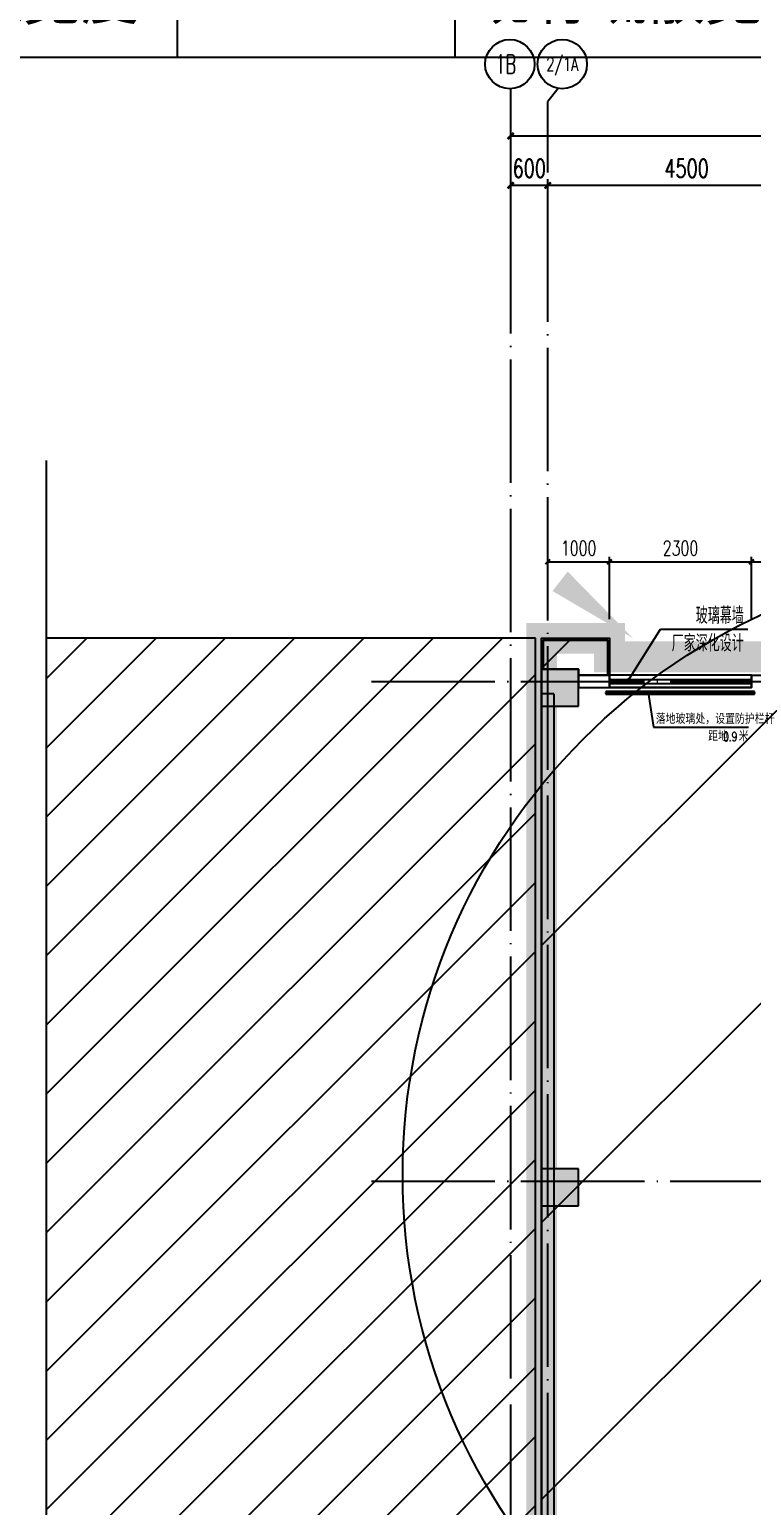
# Model space of a CAD drawing. Extents: x -821772 to -21949, y 506164 to 1049594.
# Drawn here: x -92251 to -80554, y 818464 to 842387 of the extents above; entities that cross this region are included whole.
import ezdxf
from ezdxf.enums import TextEntityAlignment as Align
from ezdxf.xclip import XClip

# ---------------------------------------------------------------- set-up
doc = ezdxf.new("R2010")
doc.units = 0
doc.header["$LTSCALE"] = 1000
doc.header["$MEASUREMENT"] = 0
doc.header["$XCLIPFRAME"] = 2
doc.linetypes.add('10平面20250807_t3$0$DOTE', pattern=[2.42, 2, -0.2, 0.02, -0.2])
doc.linetypes.add('DASH', pattern=[0.35, 0.25, -0.1])
doc.layers.get('Defpoints').update_dxf_attribs({"color": 210})
doc.layers.add('1-防火分区线', color=201, linetype='DASH', lineweight=50)
for name, color, linetype in [('10平面20250807_t3$0$A-AXIS-D', 8, 'Continuous'), ('10平面20250807_t3$0$A-AXIS-DOTE', 8, '10平面20250807_t3$0$DOTE'), ('10平面20250807_t3$0$A-AXIS-DP', 8, 'Continuous'), ('10平面20250807_t3$0$A-AXIS-SYMB', 8, 'Continuous'), ('10平面20250807_t3$0$A-CURTAIN', 8, 'Continuous'), ('10平面20250807_t3$0$A-HATCH-2', 8, 'Continuous'), ('10平面20250807_t3$0$A-HRAIL', 8, 'Continuous'), ('10平面20250807_t3$0$A-LIN-V', 8, 'Continuous'), ('10平面20250807_t3$0$A-WINDOW', 8, 'Continuous'), ('10平面20250807_t3$0$AS-COLN', 8, 'Continuous'), ('10平面20250807_t3$0$AS-WALL', 8, 'Continuous'), ('10平面20250807_t3$0$AS-结构边线层', 8, 'Continuous'), ('10平面20250807_t3$0$DIM_SYMB', 8, 'Continuous'), ('10平面20250807_t3$0$PUB_HATCH', 8, 'Continuous'), ('10平面20250807_t3$0$PUB_TEXT', 8, 'Continuous'), ('10平面20250807_t3$0$SB_ZF消火栓', 10, 'Continuous'), ('10平面20250807_t3$0$建-窗', 8, 'Continuous'), ('DIM_SYMB', 3, 'Continuous'), ('PUB_HATCH', 8, 'Continuous'), ('SPACE', 7, 'Continuous')]:
    doc.layers.add(name, color=color, linetype=linetype)
doc.styles.add('10平面20250807_t3$0$_TCH_AXIS', font='COMPLEX', dxfattribs={"bigfont": 'GBCBIG'})
doc.styles.add('10平面20250807_t3$0$_TCH_DIM', font='SIMPLEX', dxfattribs={"bigfont": 'GBCBIG'})
doc.styles.add('10平面20250807_t3$0$_TCH_DIM_T3', font='SIMPLEX', dxfattribs={"width": 0.705882, "bigfont": 'GBCBIG'})
doc.styles.add('分区$0$黑体', font='')
doc.styles.get('分区$0$黑体').set_extended_font_data('SimHei')
doc.dimstyles.new('10平面20250807_t3$0$_TCH_ARCH&&100', dxfattribs={"dimtxt": 297.5, "dimasz": 100, "dimexe": 100, "dimexo": 100, "dimgap": 126.25, "dimtad": 1, "dimdec": 0, "dimzin": 0, "dimdsep": 46, "dimtxsty": '10平面20250807_t3$0$_TCH_DIM_T3', "dimblk": '10平面20250807_t3$0$_ArchTick', "dimcen": 0.09, "dimclrt": 7, "dimazin": 2, "dimtfac": 1, "dimtdec": 0, "dimtix": 1, "dimtmove": 2, "dimatfit": 3, "dimfxl": 0, "dimtolj": 1, "dimtzin": 0, "dimarcsym": 0})
doc.dimstyles.new('10平面20250807_t3$0$_TCH_ARCH&&80', dxfattribs={"dimtxt": 238, "dimasz": 80, "dimexe": 80, "dimexo": 80, "dimgap": 101, "dimtad": 1, "dimdec": 0, "dimzin": 0, "dimdsep": 46, "dimtxsty": '10平面20250807_t3$0$_TCH_DIM_T3', "dimblk": '10平面20250807_t3$0$_ArchTick', "dimcen": 0.09, "dimclrt": 7, "dimazin": 2, "dimtfac": 1, "dimtdec": 0, "dimtix": 1, "dimtmove": 2, "dimatfit": 3, "dimfxl": 0, "dimtolj": 1, "dimtzin": 0, "dimarcsym": 0})

# ---------------------------------------------------------------- blocks, each defined once
blk = doc.blocks.new('121342115423wertwert')
for p, q in [((2764085, 1921579), (2764085, 1931579)), ((2770585, 1921579), (2770585, 1931579)), ((2775085, 1921579), (2775085, 1931579)), ((2781585, 1931579), (2781585, 1921579)), ((2785585, 1931579), (2785585, 1921579))]:
    blk.add_line(p, q)
for points in [[(2785585, 1931579), (2764085, 1931579)], [(2785585, 1929579), (2764085, 1929579)], [(2785585, 1927579), (2764085, 1927579)], [(2785585, 1925579), (2764085, 1925579)], [(2785585, 1923579), (2764085, 1923579)], [(2785585, 1921579), (2764085, 1921579)]]:
    blk.add_lwpolyline(points)
at = {"style": '分区$0$黑体'}
for s, height, p in [('防火分区说明：', 686.6, (2764153, 1931970)), ('防火分区编号：', 686.6, (2764248, 1930053)), ('防火分区性质：', 686.6, (2775298, 1930053)), ('2', 344, (2774808, 1928647)), ('2', 344, (2781186, 1928647)), ('防火分区面积', 686.6, (2764350, 1927988)), ('应≤', 686.6, (2775484, 1927988)), ('m', 1144, (2774075, 1927827)), ('m', 1144, (2780452, 1927827)), ('疏散人员密度', 686.6, (2764350, 1926264)), ('本建筑总层数', 686.6, (2775400, 1926234)), ('层', 687, (2784454, 1926176)), ('m', 1144, (2784513, 1924241)), ('预估疏散人数', 686.6, (2764366, 1924299)), ('人', 687, (2773967, 1924284)), ('百人疏散宽度', 686.6, (2775339, 1924299)), ('需要疏散宽度', 686.6, (2764336, 1922197)), ('m', 1144, (2774164, 1922234)), ('现有疏散宽度', 686.6, (2775384, 1922197)), ('m', 1144, (2784513, 1922149))]:
    blk.add_text(s, height=height, dxfattribs=at).set_placement(p)
at = {"layer": 'SPACE', "color": 4, "style": '分区$0$黑体'}
blk.add_text('1.0', height=686.6, dxfattribs=at).set_placement((2782528, 1924165))
blk = doc.blocks.new('10平面20250807_t3$0$_ArchTick')
at = {"color": 0, "linetype": 'ByBlock', "const_width": 0.4}
blk.add_lwpolyline([(-0.5, -0.5), (0.5, 0.5)], dxfattribs=at)
blk = doc.blocks.new('*D10075')
at = {"layer": '10平面20250807_t3$0$A-AXIS-D', "color": 0, "lineweight": -2}
for p, q in [((136282, 34628), (136282, 35142)), ((136282, 35042), (136882, 35042)), ((136882, 34628), (136882, 35142))]:
    blk.add_line(p, q, dxfattribs=at)
at = {"layer": 'Defpoints', "color": 0}
for p in [(136882, 35042), (136282, 34528), (136882, 34528)]:
    blk.add_point(p, dxfattribs=at)
at = {"layer": '10平面20250807_t3$0$A-AXIS-D', "color": 0, "lineweight": -2, "xscale": 100, "yscale": 100, "zscale": 100, "rotation": 180}
blk.add_blockref('10平面20250807_t3$0$_ArchTick', (136282, 35042), dxfattribs=at)
at = {"layer": '10平面20250807_t3$0$A-AXIS-D', "color": 0, "lineweight": -2, "xscale": 100, "yscale": 100, "zscale": 100}
blk.add_blockref('10平面20250807_t3$0$_ArchTick', (136882, 35042), dxfattribs=at)
at = {"layer": '10平面20250807_t3$0$A-AXIS-D', "color": 7, "insert": (136582, 35317), "char_height": 297.5, "attachment_point": 5, "style": '10平面20250807_t3$0$_TCH_DIM_T3'}
blk.add_mtext('\\A1;600', dxfattribs=at)
blk = doc.blocks.new('*D10076')
at = {"layer": '10平面20250807_t3$0$A-AXIS-D', "color": 0, "lineweight": -2}
for p, q in [((136882, 34628), (136882, 35142)), ((136882, 35042), (141382, 35042)), ((141382, 34628), (141382, 35142))]:
    blk.add_line(p, q, dxfattribs=at)
at = {"layer": 'Defpoints', "color": 0}
for p in [(141382, 35042), (136882, 34528), (141382, 34528)]:
    blk.add_point(p, dxfattribs=at)
at = {"layer": '10平面20250807_t3$0$A-AXIS-D', "color": 0, "lineweight": -2, "xscale": 100, "yscale": 100, "zscale": 100, "rotation": 180}
blk.add_blockref('10平面20250807_t3$0$_ArchTick', (136882, 35042), dxfattribs=at)
at = {"layer": '10平面20250807_t3$0$A-AXIS-D', "color": 0, "lineweight": -2, "xscale": 100, "yscale": 100, "zscale": 100}
blk.add_blockref('10平面20250807_t3$0$_ArchTick', (141382, 35042), dxfattribs=at)
at = {"layer": '10平面20250807_t3$0$A-AXIS-D', "color": 7, "insert": (139132, 35317), "char_height": 297.5, "attachment_point": 5, "style": '10平面20250807_t3$0$_TCH_DIM_T3'}
blk.add_mtext('\\A1;4500', dxfattribs=at)
blk = doc.blocks.new('*D10079')
at = {"layer": '10平面20250807_t3$0$A-AXIS-D', "color": 0, "lineweight": -2}
for p, q in [((136282, 34728), (136282, 35942)), ((152682, 34728), (152682, 35942)), ((136282, 35842), (152682, 35842))]:
    blk.add_line(p, q, dxfattribs=at)
at = {"layer": 'Defpoints', "color": 0}
for p in [(152682, 35842), (136282, 34628), (152682, 34628)]:
    blk.add_point(p, dxfattribs=at)
at = {"layer": '10平面20250807_t3$0$A-AXIS-D', "color": 0, "lineweight": -2, "xscale": 100, "yscale": 100, "zscale": 100, "rotation": 180}
blk.add_blockref('10平面20250807_t3$0$_ArchTick', (136282, 35842), dxfattribs=at)
at = {"layer": '10平面20250807_t3$0$A-AXIS-D', "color": 0, "lineweight": -2, "xscale": 100, "yscale": 100, "zscale": 100}
blk.add_blockref('10平面20250807_t3$0$_ArchTick', (152682, 35842), dxfattribs=at)
at = {"layer": '10平面20250807_t3$0$A-AXIS-D', "color": 7, "insert": (144482, 36117), "char_height": 297.5, "attachment_point": 5, "style": '10平面20250807_t3$0$_TCH_DIM_T3'}
blk.add_mtext('\\A1;16400', dxfattribs=at)
blk = doc.blocks.new('10平面20250807_t3$0$43243')
at = {"layer": '10平面20250807_t3$0$AS-结构边线层'}
blk.add_lwpolyline([(-83954, 741420), (-83954, 832020), (-83354, 832020), (-83354, 831920), (-82854, 831920), (-82854, 831720), (-80554, 831720), (-80554, 831920), (-80254, 831920), (-80254, 832220), (-68354, 832220), (-68354, 821020), (-70554, 821020), (-70554, 818320), (-68354, 818320), (-68354, 782920), (-70554, 782920), (-70554, 774520)], dxfattribs=at)
blk = doc.blocks.new('10平面20250807_t3$0$A$C5D961328')
at = {"layer": '10平面20250807_t3$0$SB_ZF消火栓'}
blk.add_hatch(color=256, dxfattribs=at).paths.add_polyline_path([(0, 40), (700, 40), (700, 240)])
at = {"layer": '10平面20250807_t3$0$A-LIN-V', "ltscale": 500}
blk.add_circle((350, 40), 10001, dxfattribs=at)
at = {"layer": '10平面20250807_t3$0$SB_ZF消火栓'}
for p, q in [((700, 240), (0, 240)), ((0, 240), (0, 40)), ((700, 240), (0, 40)), ((700, 240), (700, 40)), ((0, 40), (700, 40))]:
    blk.add_line(p, q, dxfattribs=at)
at = {"layer": '10平面20250807_t3$0$SB_ZF消火栓', "color": 1}
blk.add_circle((140, 140), 32.5, dxfattribs=at)
blk = doc.blocks.new('10平面20250807_t3$0$234243242332')
at = {"layer": '10平面20250807_t3$0$SB_ZF消火栓'}
blk.add_blockref('10平面20250807_t3$0$A$C5D961328', (-76554, 823780), dxfattribs=at)
blk = doc.blocks.new('10平面20250807_t3$0$w4324323333')
at = {"layer": '10平面20250807_t3$0$AS-COLN'}
for p, q in [((-83354, 832020), (-83954, 832020)), ((-83954, 832020), (-83954, 831420)), ((-83354, 831420), (-83354, 832020)), ((-83954, 831420), (-83354, 831420)), ((-83354, 823920), (-83954, 823920)), ((-83954, 823920), (-83954, 823320)), ((-83354, 823320), (-83354, 823920)), ((-83954, 823320), (-83354, 823320))]:
    blk.add_line(p, q, dxfattribs=at)
blk = doc.blocks.new('*D11805')
at = {"layer": '10平面20250807_t3$0$A-AXIS-DP', "color": 0, "lineweight": -2}
for p, q in [((-83854, 832830), (-83854, 833840)), ((-83854, 833760), (-82854, 833760)), ((-82854, 832830), (-82854, 833840))]:
    blk.add_line(p, q, dxfattribs=at)
at = {"layer": 'Defpoints', "color": 0}
for p in [(-82854, 833760), (-83854, 832750), (-82854, 832750)]:
    blk.add_point(p, dxfattribs=at)
at = {"layer": '10平面20250807_t3$0$A-AXIS-DP', "color": 0, "lineweight": -2, "xscale": 80, "yscale": 80, "zscale": 80, "rotation": 180}
blk.add_blockref('10平面20250807_t3$0$_ArchTick', (-83854, 833760), dxfattribs=at)
at = {"layer": '10平面20250807_t3$0$A-AXIS-DP', "color": 0, "lineweight": -2, "xscale": 80, "yscale": 80, "zscale": 80}
blk.add_blockref('10平面20250807_t3$0$_ArchTick', (-82854, 833760), dxfattribs=at)
at = {"layer": '10平面20250807_t3$0$A-AXIS-DP', "color": 7, "insert": (-83354, 833980), "char_height": 238, "attachment_point": 5, "style": '10平面20250807_t3$0$_TCH_DIM_T3'}
blk.add_mtext('\\A1;1000', dxfattribs=at)
blk = doc.blocks.new('*D11806')
at = {"layer": '10平面20250807_t3$0$A-AXIS-DP', "color": 0, "lineweight": -2}
for p, q in [((-82854, 832830), (-82854, 833840)), ((-82854, 833760), (-80554, 833760)), ((-80554, 832830), (-80554, 833840))]:
    blk.add_line(p, q, dxfattribs=at)
at = {"layer": 'Defpoints', "color": 0}
for p in [(-80554, 833760), (-82854, 832750), (-80554, 832750)]:
    blk.add_point(p, dxfattribs=at)
at = {"layer": '10平面20250807_t3$0$A-AXIS-DP', "color": 0, "lineweight": -2, "xscale": 80, "yscale": 80, "zscale": 80, "rotation": 180}
blk.add_blockref('10平面20250807_t3$0$_ArchTick', (-82854, 833760), dxfattribs=at)
at = {"layer": '10平面20250807_t3$0$A-AXIS-DP', "color": 0, "lineweight": -2, "xscale": 80, "yscale": 80, "zscale": 80}
blk.add_blockref('10平面20250807_t3$0$_ArchTick', (-80554, 833760), dxfattribs=at)
at = {"layer": '10平面20250807_t3$0$A-AXIS-DP', "color": 7, "insert": (-81704, 833980), "char_height": 238, "attachment_point": 5, "style": '10平面20250807_t3$0$_TCH_DIM_T3'}
blk.add_mtext('\\A1;2300', dxfattribs=at)
blk = doc.blocks.new('*D11807')
at = {"layer": '10平面20250807_t3$0$A-AXIS-DP', "color": 0, "lineweight": -2}
for p, q in [((-80554, 832830), (-80554, 833840)), ((-80554, 833760), (-79354, 833760)), ((-79354, 832830), (-79354, 833840))]:
    blk.add_line(p, q, dxfattribs=at)
at = {"layer": 'Defpoints', "color": 0}
for p in [(-79354, 833760), (-80554, 832750), (-79354, 832750)]:
    blk.add_point(p, dxfattribs=at)
at = {"layer": '10平面20250807_t3$0$A-AXIS-DP', "color": 0, "lineweight": -2, "xscale": 80, "yscale": 80, "zscale": 80, "rotation": 180}
blk.add_blockref('10平面20250807_t3$0$_ArchTick', (-80554, 833760), dxfattribs=at)
at = {"layer": '10平面20250807_t3$0$A-AXIS-DP', "color": 0, "lineweight": -2, "xscale": 80, "yscale": 80, "zscale": 80}
blk.add_blockref('10平面20250807_t3$0$_ArchTick', (-79354, 833760), dxfattribs=at)
at = {"layer": '10平面20250807_t3$0$A-AXIS-DP', "color": 7, "insert": (-79954, 833980), "char_height": 238, "attachment_point": 5, "style": '10平面20250807_t3$0$_TCH_DIM_T3'}
blk.add_mtext('\\A1;1200', dxfattribs=at)
blk = doc.blocks.new('10平面20250807_t3$0$WINDOW2DLIB$DYNSTYLE$00000005')
at = {"color": 0}
for points in [[(-0.5, 0.5), (-0.5, -0.5)], [(-0.5, 0.5), (0.5, 0.5)], [(0.5, -0.5), (0.5, 0.5)], [(0.5, 0.167), (-0.5, 0.167)], [(0.5, -0.167), (-0.5, -0.167)], [(-0.5, -0.5), (0.5, -0.5)]]:
    blk.add_lwpolyline(points, dxfattribs=at)
blk = doc.blocks.new('10平面20250807_t3$0$99平面图例外参$0$$LinePat$圆环')
for points in [[(0, 150), (300, 150)], [(0, 0), (300, 0)], [(0, -150), (300, -150)]]:
    blk.add_lwpolyline(points)
at = {"color": 0}
blk.add_circle((150, 0), 150, dxfattribs=at)
blk = doc.blocks.new('10平面20250807_t3$0$dote')
at = {"layer": '10平面20250807_t3$0$A-AXIS-D'}
for centre in [(136267.3, 37006.1), (137117.3, 37006.1)]:
    blk.add_circle(centre, 400, dxfattribs=at)
at = {"layer": '10平面20250807_t3$0$A-AXIS-DOTE'}
for p, q in [((136282.2, -69000), (136282.2, 36606.4)), ((137051.7, 36611.6), (136882.2, 36400)), ((136882.2, -68810), (136882.2, 36400)), ((134026.4, 27000), (158590, 27000)), ((134026.4, 18900), (158590, 18900))]:
    blk.add_line(p, q, dxfattribs=at)
at = {"layer": '10平面20250807_t3$0$PUB_TEXT', "style": '10平面20250807_t3$0$_TCH_AXIS'}
for s, height, width, p, p2 in [('1B ', 307.25, 0.551724, (136033.2, 36852.5), (136501.4, 36852.5)), ('2/1A', 219.77, 0.65625, (136859.8, 36896.2), (137374.8, 36896.2))]:
    blk.add_text(s, height=height, dxfattribs=dict(at, width=width)).set_placement(p, p2, align=Align.FIT)
at = {"layer": '10平面20250807_t3$0$A-AXIS-D'}
for base, p1, p2, picture, middle in [((152682.2, 35841.7), (136282.2, 34628.1), (152682.2, 34628.1), '*D10079', (144482.2, 36116.7)), ((136882.2, 35041.7), (136282.2, 34528.1), (136882.2, 34528.1), '*D10075', (136582.2, 35316.7)), ((141382.2, 35041.7), (136882.2, 34528.1), (141382.2, 34528.1), '*D10076', (139132.2, 35316.7))]:
    dim = blk.add_linear_dim(base=base, p1=p1, p2=p2, angle=0, dimstyle='10平面20250807_t3$0$_TCH_ARCH&&100', override={"dimgap": 0}, dxfattribs=at)
    dim.commit()
    dim.dimension.update_dxf_attribs({"geometry": picture, "text_midpoint": middle, "dimtype": 129})
blk = doc.blocks.new('10平面20250807_t3')
at = {"layer": '10平面20250807_t3$0$A-HATCH-2'}
h = blk.add_hatch(dxfattribs=at)
h.set_pattern_fill('ANSI31', color=256, scale=500)
h.set_pattern_definition([(45, (0, 0), (-561.266, 561.266), [])])
h.paths.add_polyline_path([(-84054.2, 832520), (-91980, 832520), (-91980, 741120), (-84054.2, 741120)])
at = {"layer": '10平面20250807_t3$0$A-WINDOW'}
h = blk.add_hatch(dxfattribs=at)
h.set_pattern_fill('ANSI31', color=256, scale=100)
h.set_pattern_definition([(45, (0, 0), (-112.253202, 112.253202), [])])
edge = h.paths.add_edge_path()
edge.add_line((-91980, 835400), (-91980, 787330))
edge.add_line((-91980, 787330), (-91812, 787268.9))
edge.add_line((-91812, 787268.9), (-92148, 787209.6))
edge.add_line((-92148, 787209.6), (-91980, 787150))
edge.add_line((-91980, 787150), (-91980, 739080))
at = {"layer": '10平面20250807_t3$0$PUB_HATCH'}
for points in [[(-83954.2, 831420), (-83354.2, 831420), (-83354.2, 832020), (-83954.2, 832020)], [(-83954.2, 823320), (-83354.2, 823320), (-83354.2, 823920), (-83954.2, 823920)]]:
    blk.add_hatch(color=256, dxfattribs=at).paths.add_polyline_path(points)
at = {"layer": '10平面20250807_t3$0$A-AXIS-SYMB'}
for p, q in [((-82540, 831850), (-82025.8, 832670)), ((-82025.8, 832670), (-80615.8, 832670))]:
    blk.add_line(p, q, dxfattribs=at)
blk.add_lwpolyline([(-91980, 835400), (-91980, 787330), (-91812, 787268.9), (-92148, 787209.6), (-91980, 787150), (-91980, 739080)], dxfattribs=at)
at = {"layer": '10平面20250807_t3$0$A-AXIS-SYMB', "const_width": 32}
blk.add_lwpolyline([(-82548.5, 831836.4, 1), (-82531.5, 831863.6, 1)], format="xyb", close=True, dxfattribs=at)
at = {"layer": '10平面20250807_t3$0$A-CURTAIN'}
for points in [[(-83954.2, 832020), (-83954.2, 832520), (-82854.2, 832520), (-82854.2, 831920)], [(-83924.2, 832020), (-83924.2, 832490), (-82884.2, 832490), (-82884.2, 831920)]]:
    blk.add_lwpolyline(points, dxfattribs=at)
at = {"layer": '10平面20250807_t3$0$A-HATCH-2'}
blk.add_lwpolyline([(-84054.2, 832520), (-91980, 832520), (-91980, 741120), (-84054.2, 741120)], close=True, dxfattribs=at)
at = {"layer": '10平面20250807_t3$0$AS-WALL'}
for p, q in [((-82854.2, 831920), (-83354.2, 831920)), ((-83354.2, 831920), (-83354.2, 831720)), ((-82854.2, 831720), (-82854.2, 831920)), ((-83954.2, 831620), (-83954.2, 815420)), ((-83754.2, 831620), (-83954.2, 831620)), ((-83754.2, 831620), (-83754.2, 815520)), ((-83354.2, 831720), (-82854.2, 831720))]:
    blk.add_line(p, q, dxfattribs=at)
at = {"layer": '10平面20250807_t3$0$DIM_SYMB'}
for p, q in [((-82228.8, 831639.5), (-82140, 831080)), ((-82140, 831080), (-80603.4, 831080))]:
    blk.add_line(p, q, dxfattribs=at)
at = {"layer": '10平面20250807_t3$0$DIM_SYMB', "const_width": 20}
blk.add_lwpolyline([(-82230.4, 831649.4, 1), (-82227.3, 831629.6, 1)], format="xyb", close=True, dxfattribs=at)
at = {"layer": '10平面20250807_t3$0$A-HRAIL', "xscale": 0.1672916666666656, "yscale": 0.1666666666666667, "zscale": 0.1666666666666667, "rotation": 180}
for p in [(-82863, 831635), (-82812.8, 831635), (-82762.6, 831635), (-82712.4, 831635), (-82662.2, 831635), (-82612.1, 831635), (-82561.9, 831635), (-82511.7, 831635), (-82461.5, 831635), (-82411.3, 831635), (-82361.1, 831635), (-82310.9, 831635), (-82260.7, 831635), (-82210.6, 831635), (-82160.4, 831635), (-82110.2, 831635), (-82060, 831635), (-82009.8, 831635), (-81959.6, 831635), (-81909.4, 831635), (-81859.2, 831635), (-81809.1, 831635), (-81758.9, 831635), (-81708.7, 831635), (-81658.5, 831635), (-81608.3, 831635), (-81558.1, 831635), (-81507.9, 831635), (-81457.7, 831635), (-81407.6, 831635), (-81357.4, 831635), (-81307.2, 831635), (-81257, 831635), (-81206.8, 831635), (-81156.6, 831635), (-81106.4, 831635), (-81056.2, 831635), (-81006.1, 831635), (-80955.9, 831635), (-80905.7, 831635), (-80855.5, 831635), (-80805.3, 831635), (-80755.1, 831635), (-80704.9, 831635), (-80654.7, 831635), (-80604.6, 831635), (-80554.4, 831635), (-80504.2, 831635)]:
    blk.add_blockref('10平面20250807_t3$0$99平面图例外参$0$$LinePat$圆环', p, dxfattribs=at)
at = {"layer": '10平面20250807_t3$0$A-WINDOW'}
blk.add_blockref('10平面20250807_t3$0$43243', (0, 0), dxfattribs=at)
at = {"layer": '10平面20250807_t3$0$AS-COLN'}
blk.add_blockref('10平面20250807_t3$0$w4324323333', (0, 0), dxfattribs=at)
at = {"layer": '10平面20250807_t3$0$AS-WALL'}
blk.add_blockref('10平面20250807_t3$0$dote', (-220736.4, 804820), dxfattribs=at)
at = {"layer": '10平面20250807_t3$0$SB_ZF消火栓', "linetype": 'Continuous'}
blk.add_blockref('10平面20250807_t3$0$234243242332', (0, 0), dxfattribs=at)
at = {"layer": '10平面20250807_t3$0$建-窗', "xscale": -2299.999999992899, "yscale": 200, "zscale": 200, "rotation": 359.9999997342512}
blk.add_blockref('10平面20250807_t3$0$WINDOW2DLIB$DYNSTYLE$00000005', (-81704.2, 831820), dxfattribs=at)
at = {"layer": '10平面20250807_t3$0$PUB_TEXT', "style": '10平面20250807_t3$0$_TCH_DIM'}
for s, height, p in [('玻璃幕墙', 270.07, (-81456.4, 832754)), ('厂家深化设计', 270.07, (-81846.6, 832306)), ('落地玻璃处，设置防护栏杆', 168.794, (-82104.3, 831132.5)), ('距地', 168.79, (-81255.9, 830852.5)), ('米', 168.8, (-80760.2, 830852.5))]:
    blk.add_text(s, height=height, dxfattribs=at).set_placement(p)
at = {"layer": '10平面20250807_t3$0$PUB_TEXT', "style": '10平面20250807_t3$0$_TCH_DIM', "width": 0.705882}
blk.add_text('0.9', height=148.75, dxfattribs=at).set_placement((-81010.2, 830852.5))
at = {"layer": '10平面20250807_t3$0$A-AXIS-DP'}
for p1, p2, picture, middle in [((-83854.2, 832750), (-82854.2, 832750), '*D11805', (-83354.2, 833980)), ((-82854.2, 832750), (-80554.2, 832750), '*D11806', (-81704.2, 833980)), ((-80554.2, 832750), (-79354.2, 832750), '*D11807', (-79954.2, 833980))]:
    dim = blk.add_aligned_dim(p1=p1, p2=p2, distance=1010, dimstyle='10平面20250807_t3$0$_TCH_ARCH&&80', dxfattribs=at)
    dim.commit()
    dim.dimension.update_dxf_attribs({"geometry": picture, "text_midpoint": middle})

msp = doc.modelspace()

# ---------------------------------------------------------------- block references
at = {"ltscale": 100}
ref = msp.add_blockref('10平面20250807_t3', (0, 0), dxfattribs=at)
XClip(ref).set_block_clipping_path([(-386212.6353242097, 506163.79756496), (-21948.7593967821, 884998.2285294847)])

# ---------------------------------------------------------------- next in the draw order: hatches: boundary and pattern name
at = {"layer": 'PUB_HATCH', "ltscale": 5000}
h = msp.add_hatch(dxfattribs=at)
h.set_pattern_fill('ANSI31', color=8, scale=2000)
h.set_pattern_definition([(45, (0, 0), (-2245.064, 2245.064), [])])
h.paths.add_polyline_path([(-83954.2, 741220), (-83954.2, 832520), (-82854.2, 832520), (-82854.2, 832220), (-80054.2, 832220), (-80054.2, 832520), (-68054.2, 832520), (-68054.2, 741220), (-80054.2, 741220), (-80054.2, 741720), (-82854.2, 741720), (-82854.2, 741220)])

# ---------------------------------------------------------------- next in the draw order: linework, layer by layer
at = {"ltscale": 100}
msp.add_circle((-72704.2, 818120), 37500, dxfattribs=at)
at = {"layer": '1-防火分区线', "color": 1, "linetype": 'DASH', "ltscale": 5, "const_width": 500}
msp.add_lwpolyline([(-83954.2, 741220), (-83954.2, 832520), (-82854.2, 832520), (-82854.2, 832220), (-80054.2, 832220), (-80054.2, 832520), (-68054.2, 832520), (-68054.2, 741220), (-80054.2, 741220), (-80054.2, 741720), (-82854.2, 741720), (-82854.2, 741220)], close=True, dxfattribs=at)
at = {"layer": 'DIM_SYMB'}
msp.add_lwpolyline([(-94513.6, 841934.4, 0, 0, 0), (-82473, 832520, 0, 400, 0), (-83654.6, 833443.9, 0, 0, 0)], format="xyseb", dxfattribs=at)

# ---------------------------------------------------------------- next in the draw order: block references
at = {"layer": 'SPACE', "color": 4}
msp.add_blockref('121342115423wertwert', (-2860438.7, -1079644.8), dxfattribs=at)

doc.saveas('drawing.dxf')
